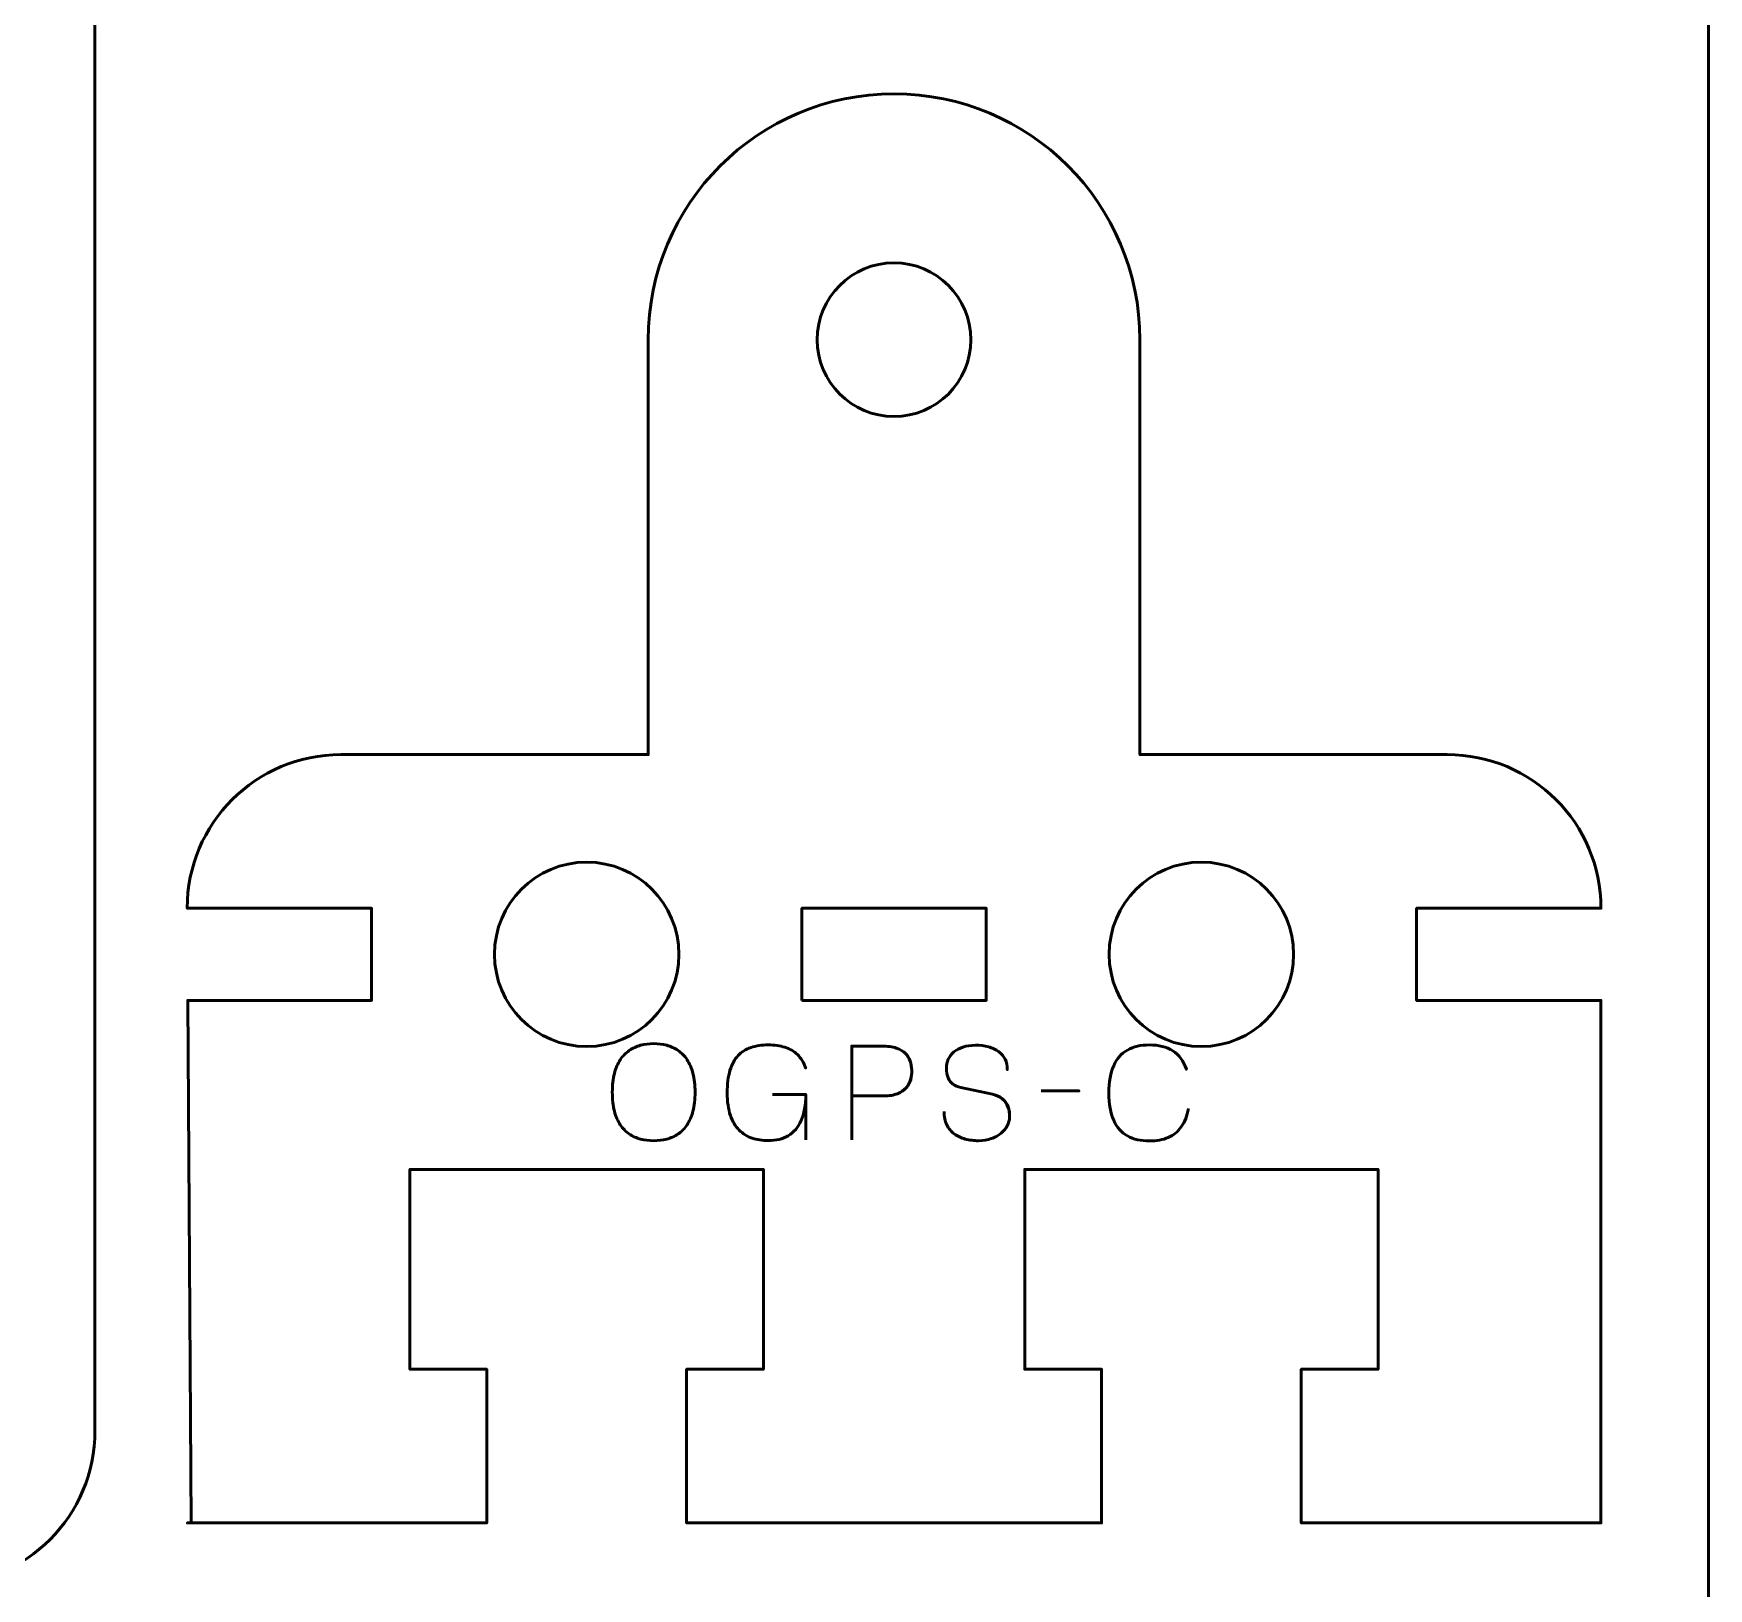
# Model space of a CAD drawing. Header units: centimetres. Extents: x -15.9 to -5, y -22.5 to -7.2.
# Drawn here: x -10.5 to -5.05, y -17.37 to -12.31 of the extents above; entities that cross this region are included whole.
import ezdxf

# ---------------------------------------------------------------- set-up
doc = ezdxf.new("R2010")
doc.units = ezdxf.units.CM
doc.header["$MEASUREMENT"] = 0
doc.layers.add('Layer 1', color=7, linetype='Continuous')

msp = doc.modelspace()

# ---------------------------------------------------------------- linework, layer by layer
at = {"layer": 'Layer 1', "color": 250, "lineweight": 53}
msp.add_lwpolyline([(-7.99998, -15.45625), (-7.39998, -15.45625), (-7.39998, -15.15625), (-7.99998, -15.15625), (-7.99998, -15.45625)], close=True, dxfattribs=at)
at = {"layer": 'Layer 1', "color": 22, "lineweight": 53}
msp.add_open_spline([(-5.55006, -22.45003), (-5.55006, -22.45003), (-15.45004, -22.45003), (-15.45004, -22.45003), (-15.45004, -22.45003), (-15.72701, -22.45003), (-15.95, -22.22694), (-15.95, -21.94994), (-15.95, -21.94994), (-15.95, -21.94994), (-15.95, -7.75007), (-15.95, -7.75007), (-15.95, -7.75007), (-15.95, -7.47293), (-15.72701, -7.24997), (-15.45004, -7.24997), (-15.45004, -7.24997), (-15.45004, -7.24997), (-5.55006, -7.24997), (-5.55006, -7.24997), (-5.55006, -7.24997), (-5.27306, -7.24997), (-5.04997, -7.47293), (-5.04997, -7.75007), (-5.04997, -7.75007), (-5.04997, -7.75007), (-5.04997, -21.94994), (-5.04997, -21.94994), (-5.04997, -21.94994), (-5.04997, -22.22694), (-5.27306, -22.45003), (-5.55006, -22.45003)], degree=3, knots=[0, 0, 0, 0, 0.125, 0.125, 0.125, 0.125, 0.25, 0.25, 0.25, 0.25, 0.375, 0.375, 0.375, 0.375, 0.5, 0.5, 0.5, 0.5, 0.625, 0.625, 0.625, 0.625, 0.75, 0.75, 0.75, 0.75, 0.875, 0.875, 0.875, 0.875, 1, 1, 1, 1], dxfattribs=at)
at = {"layer": 'Layer 1', "color": 114, "lineweight": 53}
for points, knots in [([(-15.6, -16.85617), (-15.6, -16.85617), (-15.6, -10.5562), (-15.6, -10.5562), (-15.6, -10.5562), (-15.6, -10.27923), (-15.37691, -10.05624), (-15.09991, -10.05624), (-15.09991, -10.05624), (-15.09991, -10.05624), (-10.80005, -10.05624), (-10.80005, -10.05624), (-10.80005, -10.05624), (-10.52291, -10.05624), (-10.29995, -10.27923), (-10.29995, -10.5562), (-10.29995, -10.5562), (-10.29995, -10.5562), (-10.29995, -16.85617), (-10.29995, -16.85617), (-10.29995, -16.85617), (-10.29995, -17.13317), (-10.52291, -17.35626), (-10.80005, -17.35626), (-10.80005, -17.35626), (-10.80005, -17.35626), (-15.09991, -17.35626), (-15.09991, -17.35626), (-15.09991, -17.35626), (-15.37691, -17.35626), (-15.6, -17.13317), (-15.6, -16.85617)], [0, 0, 0, 0, 0.125, 0.125, 0.125, 0.125, 0.25, 0.25, 0.25, 0.25, 0.375, 0.375, 0.375, 0.375, 0.5, 0.5, 0.5, 0.5, 0.625, 0.625, 0.625, 0.625, 0.75, 0.75, 0.75, 0.75, 0.875, 0.875, 0.875, 0.875, 1, 1, 1, 1]), ([(-8.49999, -13.30703), (-8.49999, -13.30703), (-8.5, -13.30624), (-8.5, -13.30624), (-8.5, -13.30624), (-8.5, -12.86449), (-8.14175, -12.50624), (-7.7, -12.50624), (-7.7, -12.50624), (-7.25826, -12.50624), (-6.90001, -12.86448), (-6.9, -13.30622), (-6.9, -13.30622), (-6.9, -13.30622), (-6.89999, -13.30622), (-6.89999, -13.30622), (-6.89999, -13.30622), (-6.89999, -13.30622), (-6.89999, -14.65625), (-6.89999, -14.65625), (-6.89999, -14.65625), (-6.89999, -14.65625), (-5.89998, -14.65625), (-5.89998, -14.65625), (-5.89998, -14.65625), (-5.62389, -14.65625), (-5.39998, -14.88016), (-5.39998, -15.15625), (-5.39998, -15.15625), (-5.39998, -15.15625), (-5.99998, -15.15625), (-5.99998, -15.15625), (-5.99998, -15.15625), (-5.99998, -15.15625), (-5.99998, -15.45625), (-5.99998, -15.45625), (-5.99998, -15.45625), (-5.99998, -15.45625), (-5.39998, -15.45625), (-5.39998, -15.45625), (-5.39998, -15.45625), (-5.39998, -15.45625), (-5.39998, -17.15626), (-5.39998, -17.15626), (-5.39998, -17.15626), (-5.39998, -17.15626), (-5.39998, -17.15625), (-5.39998, -17.15625), (-5.39998, -17.15625), (-5.39998, -17.15625), (-5.99998, -17.15625), (-5.99998, -17.15625), (-5.99998, -17.15625), (-5.99998, -17.15625), (-6.37498, -17.15625), (-6.37498, -17.15625), (-6.37498, -17.15625), (-6.37498, -17.15625), (-6.37498, -16.65625), (-6.37498, -16.65625), (-6.37498, -16.65625), (-6.37498, -16.65625), (-6.12498, -16.65624), (-6.12498, -16.65624), (-6.12498, -16.65624), (-6.12498, -16.65624), (-6.12498, -16.00625), (-6.12498, -16.00625), (-6.12498, -16.00625), (-6.12498, -16.00625), (-6.37498, -16.00625), (-6.37498, -16.00625), (-6.37498, -16.00625), (-6.37498, -16.00625), (-6.37498, -16.00625), (-6.37498, -16.00625), (-6.37498, -16.00625), (-6.37498, -16.00625), (-6.37498, -16.00625), (-6.37498, -16.00625), (-6.37498, -16.00625), (-6.37498, -16.00625), (-7.02498, -16.00625), (-7.02498, -16.00625), (-7.02498, -16.00625), (-7.02498, -16.00625), (-7.02498, -16.00625), (-7.02498, -16.00625), (-7.02498, -16.00625), (-7.02498, -16.00625), (-7.02498, -16.00625), (-7.02498, -16.00625), (-7.02498, -16.00625), (-7.02498, -16.00625), (-7.27498, -16.00625), (-7.27498, -16.00625), (-7.27498, -16.00625), (-7.27498, -16.00625), (-7.27498, -16.65624), (-7.27498, -16.65624), (-7.27498, -16.65624), (-7.27498, -16.65624), (-7.02498, -16.65625), (-7.02498, -16.65625), (-7.02498, -16.65625), (-7.02498, -16.65625), (-7.02498, -17.15626), (-7.02498, -17.15626), (-7.02498, -17.15626), (-7.02498, -17.15626), (-7.39998, -17.15625), (-7.39998, -17.15625), (-7.39998, -17.15625), (-7.39998, -17.15625), (-7.99998, -17.15625), (-7.99998, -17.15625), (-7.99998, -17.15625), (-7.99998, -17.15625), (-8.37498, -17.15625), (-8.37498, -17.15625), (-8.37498, -17.15625), (-8.37498, -17.15625), (-8.37498, -16.65625), (-8.37498, -16.65625), (-8.37498, -16.65625), (-8.37498, -16.65625), (-8.12498, -16.65624), (-8.12498, -16.65624), (-8.12498, -16.65624), (-8.12498, -16.65624), (-8.12498, -16.00625), (-8.12498, -16.00625), (-8.12498, -16.00625), (-8.12498, -16.00625), (-8.37498, -16.00625), (-8.37498, -16.00625), (-8.37498, -16.00625), (-8.37498, -16.00625), (-8.37498, -16.00625), (-8.37498, -16.00625), (-8.37498, -16.00625), (-8.37498, -16.00625), (-8.37498, -16.00625), (-8.37498, -16.00625), (-8.37498, -16.00625), (-8.37498, -16.00625), (-9.02498, -16.00625), (-9.02498, -16.00625), (-9.02498, -16.00625), (-9.02498, -16.00625), (-9.02498, -16.00625), (-9.02498, -16.00625), (-9.02498, -16.00625), (-9.02498, -16.00625), (-9.02498, -16.00625), (-9.02498, -16.00625), (-9.02498, -16.00625), (-9.02498, -16.00625), (-9.27498, -16.00625), (-9.27498, -16.00625), (-9.27498, -16.00625), (-9.27498, -16.00625), (-9.27498, -16.65624), (-9.27498, -16.65624), (-9.27498, -16.65624), (-9.27498, -16.65624), (-9.02498, -16.65625), (-9.02498, -16.65625), (-9.02498, -16.65625), (-9.02498, -16.65625), (-9.02498, -17.15626), (-9.02498, -17.15626), (-9.02498, -17.15626), (-9.02498, -17.15626), (-9.39998, -17.15625), (-9.39998, -17.15625), (-9.39998, -17.15625), (-9.39998, -17.15625), (-9.99998, -17.15625), (-9.99998, -17.15625), (-9.99998, -17.15625), (-9.99998, -17.15625), (-9.98748, -17.15625), (-9.98748, -17.15625), (-9.98748, -17.15625), (-9.98748, -17.15625), (-9.9981, -15.45625), (-9.9981, -15.45625), (-9.9981, -15.45625), (-9.9981, -15.45625), (-9.39998, -15.45625), (-9.39998, -15.45625), (-9.39998, -15.45625), (-9.39998, -15.45625), (-9.39998, -15.15625), (-9.39998, -15.15625), (-9.39998, -15.15625), (-9.39998, -15.15625), (-9.99998, -15.15625), (-9.99998, -15.15625), (-9.99998, -15.15625), (-9.99998, -14.88016), (-9.77607, -14.65625), (-9.49998, -14.65625), (-9.49998, -14.65625), (-9.49998, -14.65625), (-8.49999, -14.65625), (-8.49999, -14.65625), (-8.49999, -14.65625), (-8.49999, -14.65625), (-8.49999, -13.30703), (-8.49999, -13.30703)], [0, 0, 0, 0, 0.0188679, 0.0188679, 0.0188679, 0.0188679, 0.0377358, 0.0377358, 0.0377358, 0.0377358, 0.0566038, 0.0566038, 0.0566038, 0.0566038, 0.0754717, 0.0754717, 0.0754717, 0.0754717, 0.0943396, 0.0943396, 0.0943396, 0.0943396, 0.1132075, 0.1132075, 0.1132075, 0.1132075, 0.1320755, 0.1320755, 0.1320755, 0.1320755, 0.1509434, 0.1509434, 0.1509434, 0.1509434, 0.1698113, 0.1698113, 0.1698113, 0.1698113, 0.1886792, 0.1886792, 0.1886792, 0.1886792, 0.2075472, 0.2075472, 0.2075472, 0.2075472, 0.2264151, 0.2264151, 0.2264151, 0.2264151, 0.245283, 0.245283, 0.245283, 0.245283, 0.2641509, 0.2641509, 0.2641509, 0.2641509, 0.2830189, 0.2830189, 0.2830189, 0.2830189, 0.3018868, 0.3018868, 0.3018868, 0.3018868, 0.3207547, 0.3207547, 0.3207547, 0.3207547, 0.3396226, 0.3396226, 0.3396226, 0.3396226, 0.3584906, 0.3584906, 0.3584906, 0.3584906, 0.3773585, 0.3773585, 0.3773585, 0.3773585, 0.3962264, 0.3962264, 0.3962264, 0.3962264, 0.4150943, 0.4150943, 0.4150943, 0.4150943, 0.4339623, 0.4339623, 0.4339623, 0.4339623, 0.4528302, 0.4528302, 0.4528302, 0.4528302, 0.4716981, 0.4716981, 0.4716981, 0.4716981, 0.490566, 0.490566, 0.490566, 0.490566, 0.509434, 0.509434, 0.509434, 0.509434, 0.5283019, 0.5283019, 0.5283019, 0.5283019, 0.5471698, 0.5471698, 0.5471698, 0.5471698, 0.5660377, 0.5660377, 0.5660377, 0.5660377, 0.5849057, 0.5849057, 0.5849057, 0.5849057, 0.6037736, 0.6037736, 0.6037736, 0.6037736, 0.6226415, 0.6226415, 0.6226415, 0.6226415, 0.6415094, 0.6415094, 0.6415094, 0.6415094, 0.6603774, 0.6603774, 0.6603774, 0.6603774, 0.6792453, 0.6792453, 0.6792453, 0.6792453, 0.6981132, 0.6981132, 0.6981132, 0.6981132, 0.7169811, 0.7169811, 0.7169811, 0.7169811, 0.7358491, 0.7358491, 0.7358491, 0.7358491, 0.754717, 0.754717, 0.754717, 0.754717, 0.7735849, 0.7735849, 0.7735849, 0.7735849, 0.7924528, 0.7924528, 0.7924528, 0.7924528, 0.8113208, 0.8113208, 0.8113208, 0.8113208, 0.8301887, 0.8301887, 0.8301887, 0.8301887, 0.8490566, 0.8490566, 0.8490566, 0.8490566, 0.8679245, 0.8679245, 0.8679245, 0.8679245, 0.8867925, 0.8867925, 0.8867925, 0.8867925, 0.9056604, 0.9056604, 0.9056604, 0.9056604, 0.9245283, 0.9245283, 0.9245283, 0.9245283, 0.9433962, 0.9433962, 0.9433962, 0.9433962, 0.9622642, 0.9622642, 0.9622642, 0.9622642, 0.9811321, 0.9811321, 0.9811321, 0.9811321, 1, 1, 1, 1])]:
    msp.add_open_spline(points, degree=3, knots=knots, dxfattribs=at)
at = {"layer": 'Layer 1', "color": 250, "lineweight": 53}
for points in [[(-7.7, -13.55624), (-7.83805, -13.55624), (-7.95, -13.44429), (-7.95, -13.30624), (-7.95, -13.30624), (-7.95, -13.16819), (-7.83805, -13.05624), (-7.7, -13.05624), (-7.7, -13.05624), (-7.56195, -13.05624), (-7.45, -13.16819), (-7.45, -13.30624), (-7.45, -13.30624), (-7.45, -13.44429), (-7.56195, -13.55624), (-7.7, -13.55624)], [(-8.39998, -15.30625), (-8.39998, -15.47191), (-8.53432, -15.60625), (-8.69998, -15.60625), (-8.69998, -15.60625), (-8.86564, -15.60625), (-8.99998, -15.47191), (-8.99998, -15.30625), (-8.99998, -15.30625), (-8.99998, -15.14059), (-8.86564, -15.00625), (-8.69998, -15.00625), (-8.69998, -15.00625), (-8.53432, -15.00625), (-8.39998, -15.14059), (-8.39998, -15.30625)], [(-6.39998, -15.30625), (-6.39998, -15.47191), (-6.53432, -15.60625), (-6.69998, -15.60625), (-6.69998, -15.60625), (-6.86564, -15.60625), (-6.99998, -15.47191), (-6.99998, -15.30625), (-6.99998, -15.30625), (-6.99998, -15.14059), (-6.86564, -15.00625), (-6.69998, -15.00625), (-6.69998, -15.00625), (-6.53432, -15.00625), (-6.39998, -15.14059), (-6.39998, -15.30625)]]:
    msp.add_open_spline(points, degree=3, knots=[0, 0, 0, 0, 0.25, 0.25, 0.25, 0.25, 0.5, 0.5, 0.5, 0.5, 0.75, 0.75, 0.75, 0.75, 1, 1, 1, 1], dxfattribs=at)
at = {"layer": 'Layer 1', "color": 30, "lineweight": 53}
for points, knots in [([(-8.48209, -15.91267), (-8.4672, -15.91274), (-8.45309, -15.91098), (-8.43962, -15.90752), (-8.43962, -15.90752), (-8.42621, -15.90399), (-8.41394, -15.89849), (-8.40272, -15.89087), (-8.40272, -15.89087), (-8.3915, -15.88332), (-8.38176, -15.87337), (-8.37351, -15.86109), (-8.37351, -15.86109), (-8.36525, -15.84882), (-8.3589, -15.83393), (-8.35439, -15.81643), (-8.35439, -15.81643), (-8.3498, -15.79894), (-8.34754, -15.77854), (-8.34747, -15.75519), (-8.34747, -15.75519), (-8.34754, -15.73184), (-8.3498, -15.71145), (-8.35439, -15.69388), (-8.35439, -15.69388), (-8.3589, -15.67631), (-8.36525, -15.66135), (-8.37351, -15.64901), (-8.37351, -15.64901), (-8.38176, -15.63666), (-8.3915, -15.62664), (-8.40272, -15.61895), (-8.40272, -15.61895), (-8.41394, -15.61126), (-8.42621, -15.60569), (-8.43962, -15.60209), (-8.43962, -15.60209), (-8.45309, -15.59856), (-8.4672, -15.5968), (-8.48209, -15.59687), (-8.48209, -15.59687), (-8.49698, -15.5968), (-8.51109, -15.59856), (-8.52457, -15.60209), (-8.52457, -15.60209), (-8.53797, -15.60569), (-8.55025, -15.61126), (-8.56147, -15.61895), (-8.56147, -15.61895), (-8.57268, -15.62664), (-8.58242, -15.63666), (-8.59068, -15.64901), (-8.59068, -15.64901), (-8.59893, -15.66135), (-8.60528, -15.67631), (-8.6098, -15.69388), (-8.6098, -15.69388), (-8.61438, -15.71145), (-8.61664, -15.73184), (-8.61671, -15.75519), (-8.61671, -15.75519), (-8.61664, -15.77854), (-8.61438, -15.79894), (-8.6098, -15.81643), (-8.6098, -15.81643), (-8.60528, -15.83393), (-8.59893, -15.84882), (-8.59068, -15.86109), (-8.59068, -15.86109), (-8.58242, -15.87337), (-8.57268, -15.88332), (-8.56147, -15.89087), (-8.56147, -15.89087), (-8.55025, -15.89849), (-8.53797, -15.90399), (-8.52457, -15.90752), (-8.52457, -15.90752), (-8.51109, -15.91098), (-8.49698, -15.91274), (-8.48209, -15.91267)], [0, 0, 0, 0, 0.05, 0.05, 0.05, 0.05, 0.1, 0.1, 0.1, 0.1, 0.15, 0.15, 0.15, 0.15, 0.2, 0.2, 0.2, 0.2, 0.25, 0.25, 0.25, 0.25, 0.3, 0.3, 0.3, 0.3, 0.35, 0.35, 0.35, 0.35, 0.4, 0.4, 0.4, 0.4, 0.45, 0.45, 0.45, 0.45, 0.5, 0.5, 0.5, 0.5, 0.55, 0.55, 0.55, 0.55, 0.6, 0.6, 0.6, 0.6, 0.65, 0.65, 0.65, 0.65, 0.7, 0.7, 0.7, 0.7, 0.75, 0.75, 0.75, 0.75, 0.8, 0.8, 0.8, 0.8, 0.85, 0.85, 0.85, 0.85, 0.9, 0.9, 0.9, 0.9, 0.95, 0.95, 0.95, 0.95, 1, 1, 1, 1]), ([(-8.48209, -15.91267), (-8.4672, -15.91274), (-8.45309, -15.91098), (-8.43962, -15.90752), (-8.43962, -15.90752), (-8.42621, -15.90399), (-8.41394, -15.89849), (-8.40272, -15.89087), (-8.40272, -15.89087), (-8.3915, -15.88332), (-8.38176, -15.87337), (-8.37351, -15.86109), (-8.37351, -15.86109), (-8.36525, -15.84882), (-8.3589, -15.83393), (-8.35439, -15.81643), (-8.35439, -15.81643), (-8.3498, -15.79894), (-8.34754, -15.77854), (-8.34747, -15.75519), (-8.34747, -15.75519), (-8.34754, -15.73184), (-8.3498, -15.71145), (-8.35439, -15.69388), (-8.35439, -15.69388), (-8.3589, -15.67631), (-8.36525, -15.66135), (-8.37351, -15.64901), (-8.37351, -15.64901), (-8.38176, -15.63666), (-8.3915, -15.62664), (-8.40272, -15.61895), (-8.40272, -15.61895), (-8.41394, -15.61126), (-8.42621, -15.60569), (-8.43962, -15.60209), (-8.43962, -15.60209), (-8.45309, -15.59856), (-8.4672, -15.5968), (-8.48209, -15.59687), (-8.48209, -15.59687), (-8.49698, -15.5968), (-8.51109, -15.59856), (-8.52457, -15.60209), (-8.52457, -15.60209), (-8.53797, -15.60569), (-8.55025, -15.61126), (-8.56147, -15.61895), (-8.56147, -15.61895), (-8.57268, -15.62664), (-8.58242, -15.63666), (-8.59068, -15.64901), (-8.59068, -15.64901), (-8.59893, -15.66135), (-8.60528, -15.67631), (-8.6098, -15.69388), (-8.6098, -15.69388), (-8.61438, -15.71145), (-8.61664, -15.73184), (-8.61671, -15.75519), (-8.61671, -15.75519), (-8.61664, -15.77854), (-8.61438, -15.79894), (-8.6098, -15.81643), (-8.6098, -15.81643), (-8.60528, -15.83393), (-8.59893, -15.84882), (-8.59068, -15.86109), (-8.59068, -15.86109), (-8.58242, -15.87337), (-8.57268, -15.88332), (-8.56147, -15.89087), (-8.56147, -15.89087), (-8.55025, -15.89849), (-8.53797, -15.90399), (-8.52457, -15.90752), (-8.52457, -15.90752), (-8.51109, -15.91098), (-8.49698, -15.91274), (-8.48209, -15.91267)], [0, 0, 0, 0, 0.05, 0.05, 0.05, 0.05, 0.1, 0.1, 0.1, 0.1, 0.15, 0.15, 0.15, 0.15, 0.2, 0.2, 0.2, 0.2, 0.25, 0.25, 0.25, 0.25, 0.3, 0.3, 0.3, 0.3, 0.35, 0.35, 0.35, 0.35, 0.4, 0.4, 0.4, 0.4, 0.45, 0.45, 0.45, 0.45, 0.5, 0.5, 0.5, 0.5, 0.55, 0.55, 0.55, 0.55, 0.6, 0.6, 0.6, 0.6, 0.65, 0.65, 0.65, 0.65, 0.7, 0.7, 0.7, 0.7, 0.75, 0.75, 0.75, 0.75, 0.8, 0.8, 0.8, 0.8, 0.85, 0.85, 0.85, 0.85, 0.9, 0.9, 0.9, 0.9, 0.95, 0.95, 0.95, 0.95, 1, 1, 1, 1]), ([(-8.09601, -15.76196), (-8.09601, -15.76196), (-7.98722, -15.76196), (-7.98722, -15.76196), (-7.98722, -15.76196), (-7.98736, -15.79661), (-7.9923, -15.82504), (-8.00218, -15.84719), (-8.00218, -15.84719), (-8.01205, -15.86942), (-8.02602, -15.88579), (-8.04423, -15.89644), (-8.04423, -15.89644), (-8.06243, -15.90703), (-8.08402, -15.91232), (-8.10914, -15.91225), (-8.10914, -15.91225), (-8.12798, -15.91232), (-8.14547, -15.90971), (-8.16163, -15.90427), (-8.16163, -15.90427), (-8.17779, -15.89891), (-8.19197, -15.89016), (-8.20411, -15.8781), (-8.20411, -15.8781), (-8.21624, -15.86603), (-8.22577, -15.85009), (-8.23254, -15.83026), (-8.23254, -15.83026), (-8.23931, -15.81044), (-8.24277, -15.78609), (-8.24291, -15.75731), (-8.24291, -15.75731), (-8.24284, -15.72838), (-8.23981, -15.70397), (-8.23381, -15.68393), (-8.23381, -15.68393), (-8.22774, -15.66396), (-8.21899, -15.64788), (-8.20742, -15.63567), (-8.20742, -15.63567), (-8.19592, -15.62354), (-8.18188, -15.61472), (-8.16537, -15.60921), (-8.16537, -15.60921), (-8.14886, -15.60371), (-8.13016, -15.60103), (-8.10914, -15.6011), (-8.10914, -15.6011), (-8.08917, -15.60103), (-8.07125, -15.6035), (-8.0553, -15.60851), (-8.0553, -15.60851), (-8.03936, -15.61352), (-8.02567, -15.62156), (-8.01424, -15.63264), (-8.01424, -15.63264), (-8.00274, -15.64371), (-7.99378, -15.65832), (-7.98722, -15.67645), (-7.98722, -15.67645), (-7.99378, -15.65832), (-8.00274, -15.64371), (-8.01424, -15.63264), (-8.01424, -15.63264), (-8.02567, -15.62156), (-8.03936, -15.61352), (-8.0553, -15.60851), (-8.0553, -15.60851), (-8.07125, -15.6035), (-8.08917, -15.60103), (-8.10914, -15.6011), (-8.10914, -15.6011), (-8.13016, -15.60103), (-8.14886, -15.60371), (-8.16537, -15.60921), (-8.16537, -15.60921), (-8.18188, -15.61472), (-8.19592, -15.62354), (-8.20742, -15.63567), (-8.20742, -15.63567), (-8.21899, -15.64788), (-8.22774, -15.66396), (-8.23381, -15.68393), (-8.23381, -15.68393), (-8.23981, -15.70397), (-8.24284, -15.72838), (-8.24291, -15.75731), (-8.24291, -15.75731), (-8.24277, -15.78609), (-8.23931, -15.81044), (-8.23254, -15.83026), (-8.23254, -15.83026), (-8.22577, -15.85009), (-8.21624, -15.86603), (-8.20411, -15.8781), (-8.20411, -15.8781), (-8.19197, -15.89016), (-8.17779, -15.89891), (-8.16163, -15.90427), (-8.16163, -15.90427), (-8.14547, -15.90971), (-8.12798, -15.91232), (-8.10914, -15.91225), (-8.10914, -15.91225), (-8.08402, -15.91232), (-8.06243, -15.90703), (-8.04423, -15.89644), (-8.04423, -15.89644), (-8.02602, -15.88579), (-8.01205, -15.86942), (-8.00218, -15.84719), (-8.00218, -15.84719), (-7.9923, -15.82504), (-7.98736, -15.79661), (-7.98722, -15.76196), (-7.98722, -15.76196), (-7.98722, -15.76196), (-8.09601, -15.76196), (-8.09601, -15.76196)], [0, 0, 0, 0, 0.0333333, 0.0333333, 0.0333333, 0.0333333, 0.0666667, 0.0666667, 0.0666667, 0.0666667, 0.1, 0.1, 0.1, 0.1, 0.1333333, 0.1333333, 0.1333333, 0.1333333, 0.1666667, 0.1666667, 0.1666667, 0.1666667, 0.2, 0.2, 0.2, 0.2, 0.2333333, 0.2333333, 0.2333333, 0.2333333, 0.2666667, 0.2666667, 0.2666667, 0.2666667, 0.3, 0.3, 0.3, 0.3, 0.3333333, 0.3333333, 0.3333333, 0.3333333, 0.3666667, 0.3666667, 0.3666667, 0.3666667, 0.4, 0.4, 0.4, 0.4, 0.4333333, 0.4333333, 0.4333333, 0.4333333, 0.4666667, 0.4666667, 0.4666667, 0.4666667, 0.5, 0.5, 0.5, 0.5, 0.5333333, 0.5333333, 0.5333333, 0.5333333, 0.5666667, 0.5666667, 0.5666667, 0.5666667, 0.6, 0.6, 0.6, 0.6, 0.6333333, 0.6333333, 0.6333333, 0.6333333, 0.6666667, 0.6666667, 0.6666667, 0.6666667, 0.7, 0.7, 0.7, 0.7, 0.7333333, 0.7333333, 0.7333333, 0.7333333, 0.7666667, 0.7666667, 0.7666667, 0.7666667, 0.8, 0.8, 0.8, 0.8, 0.8333333, 0.8333333, 0.8333333, 0.8333333, 0.8666667, 0.8666667, 0.8666667, 0.8666667, 0.9, 0.9, 0.9, 0.9, 0.9333333, 0.9333333, 0.9333333, 0.9333333, 0.9666667, 0.9666667, 0.9666667, 0.9666667, 1, 1, 1, 1]), ([(-7.83778, -15.91013), (-7.83778, -15.91013), (-7.83778, -15.60491), (-7.83778, -15.60491), (-7.83778, -15.60491), (-7.83778, -15.60491), (-7.74041, -15.60491), (-7.74041, -15.60491), (-7.74041, -15.60491), (-7.72094, -15.60498), (-7.70493, -15.60717), (-7.6923, -15.6114), (-7.6923, -15.6114), (-7.67974, -15.61556), (-7.66986, -15.62135), (-7.66273, -15.62869), (-7.66273, -15.62869), (-7.65561, -15.63595), (-7.65053, -15.64428), (-7.64742, -15.65366), (-7.64742, -15.65366), (-7.64439, -15.66305), (-7.64263, -15.67285), (-7.6422, -15.68323), (-7.6422, -15.68323), (-7.64171, -15.6936), (-7.64291, -15.70376), (-7.64573, -15.71363), (-7.64573, -15.71363), (-7.64862, -15.72351), (-7.65349, -15.73247), (-7.66048, -15.74052), (-7.66048, -15.74052), (-7.66739, -15.74856), (-7.67677, -15.75498), (-7.68856, -15.75971), (-7.68856, -15.75971), (-7.70034, -15.7645), (-7.71494, -15.7669), (-7.73237, -15.76704), (-7.73237, -15.76704), (-7.73237, -15.76704), (-7.83778, -15.76704), (-7.83778, -15.76704), (-7.83778, -15.76704), (-7.83778, -15.76704), (-7.73237, -15.76704), (-7.73237, -15.76704), (-7.73237, -15.76704), (-7.7153, -15.7669), (-7.70083, -15.7645), (-7.68912, -15.75971), (-7.68912, -15.75971), (-7.67734, -15.75498), (-7.66795, -15.74856), (-7.6609, -15.74052), (-7.6609, -15.74052), (-7.65391, -15.73247), (-7.6489, -15.72351), (-7.64594, -15.71363), (-7.64594, -15.71363), (-7.64298, -15.70376), (-7.64171, -15.6936), (-7.6422, -15.68323), (-7.6422, -15.68323), (-7.64263, -15.67285), (-7.64439, -15.66305), (-7.64756, -15.65366), (-7.64756, -15.65366), (-7.65067, -15.64428), (-7.65589, -15.63595), (-7.66302, -15.62869), (-7.66302, -15.62869), (-7.67021, -15.62135), (-7.68009, -15.61556), (-7.69265, -15.6114), (-7.69265, -15.6114), (-7.70528, -15.60717), (-7.72115, -15.60498), (-7.74041, -15.60491), (-7.74041, -15.60491), (-7.74041, -15.60491), (-7.83778, -15.60491), (-7.83778, -15.60491), (-7.83778, -15.60491), (-7.83778, -15.60491), (-7.83778, -15.91013), (-7.83778, -15.91013)], [0, 0, 0, 0, 0.0454545, 0.0454545, 0.0454545, 0.0454545, 0.0909091, 0.0909091, 0.0909091, 0.0909091, 0.1363636, 0.1363636, 0.1363636, 0.1363636, 0.1818182, 0.1818182, 0.1818182, 0.1818182, 0.2272727, 0.2272727, 0.2272727, 0.2272727, 0.2727273, 0.2727273, 0.2727273, 0.2727273, 0.3181818, 0.3181818, 0.3181818, 0.3181818, 0.3636364, 0.3636364, 0.3636364, 0.3636364, 0.4090909, 0.4090909, 0.4090909, 0.4090909, 0.4545455, 0.4545455, 0.4545455, 0.4545455, 0.5, 0.5, 0.5, 0.5, 0.5454545, 0.5454545, 0.5454545, 0.5454545, 0.5909091, 0.5909091, 0.5909091, 0.5909091, 0.6363636, 0.6363636, 0.6363636, 0.6363636, 0.6818182, 0.6818182, 0.6818182, 0.6818182, 0.7272727, 0.7272727, 0.7272727, 0.7272727, 0.7727273, 0.7727273, 0.7727273, 0.7727273, 0.8181818, 0.8181818, 0.8181818, 0.8181818, 0.8636364, 0.8636364, 0.8636364, 0.8636364, 0.9090909, 0.9090909, 0.9090909, 0.9090909, 0.9545455, 0.9545455, 0.9545455, 0.9545455, 1, 1, 1, 1]), ([(-7.53722, -15.81784), (-7.53708, -15.83471), (-7.53412, -15.84917), (-7.52819, -15.86124), (-7.52819, -15.86124), (-7.52233, -15.87323), (-7.51415, -15.88304), (-7.50385, -15.89066), (-7.50385, -15.89066), (-7.49348, -15.89821), (-7.48155, -15.90378), (-7.46808, -15.90738), (-7.46808, -15.90738), (-7.45467, -15.91091), (-7.44028, -15.91267), (-7.42504, -15.91267), (-7.42504, -15.91267), (-7.40966, -15.9126), (-7.39583, -15.91034), (-7.38348, -15.90604), (-7.38348, -15.90604), (-7.3712, -15.90173), (-7.36069, -15.89595), (-7.35187, -15.88868), (-7.35187, -15.88868), (-7.34312, -15.88141), (-7.33635, -15.8733), (-7.33155, -15.86427), (-7.33155, -15.86427), (-7.32675, -15.85524), (-7.32421, -15.846), (-7.32386, -15.83647), (-7.32386, -15.83647), (-7.32344, -15.82398), (-7.32527, -15.81255), (-7.32929, -15.80225), (-7.32929, -15.80225), (-7.33332, -15.79195), (-7.33953, -15.78334), (-7.34792, -15.77629), (-7.34792, -15.77629), (-7.35625, -15.76923), (-7.36676, -15.76429), (-7.37932, -15.76154), (-7.37932, -15.76154), (-7.37932, -15.76154), (-7.48303, -15.7391), (-7.48303, -15.7391), (-7.48303, -15.7391), (-7.49277, -15.73706), (-7.50117, -15.7336), (-7.50808, -15.7288), (-7.50808, -15.7288), (-7.515, -15.72394), (-7.52036, -15.71723), (-7.52403, -15.70862), (-7.52403, -15.70862), (-7.5277, -15.70009), (-7.5296, -15.68922), (-7.5296, -15.67603), (-7.5296, -15.67603), (-7.5296, -15.66601), (-7.52755, -15.65656), (-7.52339, -15.64767), (-7.52339, -15.64767), (-7.5193, -15.63878), (-7.51323, -15.63094), (-7.50526, -15.62403), (-7.50526, -15.62403), (-7.49729, -15.61719), (-7.48741, -15.61182), (-7.4757, -15.60794), (-7.4757, -15.60794), (-7.46391, -15.60399), (-7.45044, -15.60202), (-7.4352, -15.60195), (-7.4352, -15.60195), (-7.41989, -15.60195), (-7.40585, -15.60371), (-7.39301, -15.60724), (-7.39301, -15.60724), (-7.38024, -15.61077), (-7.36916, -15.61585), (-7.35985, -15.62262), (-7.35985, -15.62262), (-7.35053, -15.62939), (-7.34334, -15.63772), (-7.3384, -15.64745), (-7.3384, -15.64745), (-7.33346, -15.65726), (-7.33113, -15.66848), (-7.33148, -15.68111), (-7.33148, -15.68111), (-7.33113, -15.66848), (-7.33346, -15.65726), (-7.3384, -15.64745), (-7.3384, -15.64745), (-7.34334, -15.63772), (-7.35053, -15.62939), (-7.35985, -15.62262), (-7.35985, -15.62262), (-7.36916, -15.61585), (-7.38024, -15.61077), (-7.39301, -15.60724), (-7.39301, -15.60724), (-7.40585, -15.60371), (-7.41989, -15.60195), (-7.4352, -15.60195), (-7.4352, -15.60195), (-7.45044, -15.60202), (-7.46391, -15.60399), (-7.4757, -15.60794), (-7.4757, -15.60794), (-7.48741, -15.61182), (-7.49729, -15.61719), (-7.50526, -15.62403), (-7.50526, -15.62403), (-7.51323, -15.63094), (-7.5193, -15.63878), (-7.52339, -15.64767), (-7.52339, -15.64767), (-7.52755, -15.65656), (-7.5296, -15.66601), (-7.5296, -15.67603), (-7.5296, -15.67603), (-7.5296, -15.68922), (-7.52777, -15.70009), (-7.52424, -15.70855), (-7.52424, -15.70855), (-7.52064, -15.71709), (-7.51535, -15.72372), (-7.50843, -15.72859), (-7.50843, -15.72859), (-7.50152, -15.73339), (-7.49305, -15.73692), (-7.48303, -15.7391), (-7.48303, -15.7391), (-7.48303, -15.7391), (-7.37932, -15.76154), (-7.37932, -15.76154), (-7.37932, -15.76154), (-7.36648, -15.76429), (-7.35589, -15.76923), (-7.34757, -15.77629), (-7.34757, -15.77629), (-7.33917, -15.78334), (-7.33303, -15.79195), (-7.32908, -15.80225), (-7.32908, -15.80225), (-7.3252, -15.81255), (-7.32344, -15.82398), (-7.32386, -15.83647), (-7.32386, -15.83647), (-7.32421, -15.846), (-7.32675, -15.85524), (-7.33155, -15.86427), (-7.33155, -15.86427), (-7.33635, -15.8733), (-7.34312, -15.88141), (-7.35187, -15.88868), (-7.35187, -15.88868), (-7.36069, -15.89595), (-7.3712, -15.90173), (-7.38348, -15.90604), (-7.38348, -15.90604), (-7.39583, -15.91034), (-7.40966, -15.9126), (-7.42504, -15.91267), (-7.42504, -15.91267), (-7.44028, -15.91267), (-7.45467, -15.91091), (-7.46808, -15.90738), (-7.46808, -15.90738), (-7.48155, -15.90378), (-7.49348, -15.89821), (-7.50385, -15.89066), (-7.50385, -15.89066), (-7.51415, -15.88304), (-7.52233, -15.87323), (-7.52819, -15.86124), (-7.52819, -15.86124), (-7.53412, -15.84917), (-7.53708, -15.83471), (-7.53722, -15.81784)], [0, 0, 0, 0, 0.0217391, 0.0217391, 0.0217391, 0.0217391, 0.0434783, 0.0434783, 0.0434783, 0.0434783, 0.0652174, 0.0652174, 0.0652174, 0.0652174, 0.0869565, 0.0869565, 0.0869565, 0.0869565, 0.1086957, 0.1086957, 0.1086957, 0.1086957, 0.1304348, 0.1304348, 0.1304348, 0.1304348, 0.1521739, 0.1521739, 0.1521739, 0.1521739, 0.173913, 0.173913, 0.173913, 0.173913, 0.1956522, 0.1956522, 0.1956522, 0.1956522, 0.2173913, 0.2173913, 0.2173913, 0.2173913, 0.2391304, 0.2391304, 0.2391304, 0.2391304, 0.2608696, 0.2608696, 0.2608696, 0.2608696, 0.2826087, 0.2826087, 0.2826087, 0.2826087, 0.3043478, 0.3043478, 0.3043478, 0.3043478, 0.326087, 0.326087, 0.326087, 0.326087, 0.3478261, 0.3478261, 0.3478261, 0.3478261, 0.3695652, 0.3695652, 0.3695652, 0.3695652, 0.3913043, 0.3913043, 0.3913043, 0.3913043, 0.4130435, 0.4130435, 0.4130435, 0.4130435, 0.4347826, 0.4347826, 0.4347826, 0.4347826, 0.4565217, 0.4565217, 0.4565217, 0.4565217, 0.4782609, 0.4782609, 0.4782609, 0.4782609, 0.5, 0.5, 0.5, 0.5, 0.5217391, 0.5217391, 0.5217391, 0.5217391, 0.5434783, 0.5434783, 0.5434783, 0.5434783, 0.5652174, 0.5652174, 0.5652174, 0.5652174, 0.5869565, 0.5869565, 0.5869565, 0.5869565, 0.6086957, 0.6086957, 0.6086957, 0.6086957, 0.6304348, 0.6304348, 0.6304348, 0.6304348, 0.6521739, 0.6521739, 0.6521739, 0.6521739, 0.673913, 0.673913, 0.673913, 0.673913, 0.6956522, 0.6956522, 0.6956522, 0.6956522, 0.7173913, 0.7173913, 0.7173913, 0.7173913, 0.7391304, 0.7391304, 0.7391304, 0.7391304, 0.7608696, 0.7608696, 0.7608696, 0.7608696, 0.7826087, 0.7826087, 0.7826087, 0.7826087, 0.8043478, 0.8043478, 0.8043478, 0.8043478, 0.826087, 0.826087, 0.826087, 0.826087, 0.8478261, 0.8478261, 0.8478261, 0.8478261, 0.8695652, 0.8695652, 0.8695652, 0.8695652, 0.8913043, 0.8913043, 0.8913043, 0.8913043, 0.9130435, 0.9130435, 0.9130435, 0.9130435, 0.9347826, 0.9347826, 0.9347826, 0.9347826, 0.9565217, 0.9565217, 0.9565217, 0.9565217, 0.9782609, 0.9782609, 0.9782609, 0.9782609, 1, 1, 1, 1]), ([(-6.74178, -15.80768), (-6.7463, -15.83188), (-6.7542, -15.85185), (-6.76528, -15.86751), (-6.76528, -15.86751), (-6.77642, -15.88311), (-6.79068, -15.89468), (-6.80803, -15.90223), (-6.80803, -15.90223), (-6.82532, -15.90978), (-6.84564, -15.91359), (-6.86878, -15.91352), (-6.86878, -15.91352), (-6.89693, -15.91359), (-6.92085, -15.90815), (-6.94047, -15.89708), (-6.94047, -15.89708), (-6.96008, -15.88607), (-6.97504, -15.86907), (-6.98534, -15.846), (-6.98534, -15.846), (-6.99564, -15.82292), (-7.00079, -15.79336), (-7.00086, -15.75731), (-7.00086, -15.75731), (-7.00079, -15.7214), (-6.99564, -15.6919), (-6.98534, -15.66883), (-6.98534, -15.66883), (-6.97504, -15.64576), (-6.96008, -15.62869), (-6.94047, -15.61761), (-6.94047, -15.61761), (-6.92085, -15.60653), (-6.89693, -15.60103), (-6.86878, -15.6011), (-6.86878, -15.6011), (-6.83865, -15.60103), (-6.8134, -15.60745), (-6.79308, -15.62036), (-6.79308, -15.62036), (-6.77283, -15.63327), (-6.75794, -15.65324), (-6.74856, -15.68026), (-6.74856, -15.68026), (-6.75794, -15.65324), (-6.77283, -15.63327), (-6.79308, -15.62036), (-6.79308, -15.62036), (-6.8134, -15.60745), (-6.83865, -15.60103), (-6.86878, -15.6011), (-6.86878, -15.6011), (-6.89693, -15.60103), (-6.92085, -15.60653), (-6.94047, -15.61761), (-6.94047, -15.61761), (-6.96008, -15.62869), (-6.97504, -15.64576), (-6.98534, -15.66883), (-6.98534, -15.66883), (-6.99564, -15.6919), (-7.00079, -15.7214), (-7.00086, -15.75731), (-7.00086, -15.75731), (-7.00079, -15.79336), (-6.99564, -15.82292), (-6.98534, -15.846), (-6.98534, -15.846), (-6.97504, -15.86907), (-6.96008, -15.88607), (-6.94047, -15.89708), (-6.94047, -15.89708), (-6.92085, -15.90815), (-6.89693, -15.91359), (-6.86878, -15.91352), (-6.86878, -15.91352), (-6.84564, -15.91359), (-6.82532, -15.90978), (-6.80803, -15.90223), (-6.80803, -15.90223), (-6.79068, -15.89468), (-6.77642, -15.88311), (-6.76528, -15.86751), (-6.76528, -15.86751), (-6.7542, -15.85185), (-6.7463, -15.83188), (-6.74178, -15.80768)], [0, 0, 0, 0, 0.0454545, 0.0454545, 0.0454545, 0.0454545, 0.0909091, 0.0909091, 0.0909091, 0.0909091, 0.1363636, 0.1363636, 0.1363636, 0.1363636, 0.1818182, 0.1818182, 0.1818182, 0.1818182, 0.2272727, 0.2272727, 0.2272727, 0.2272727, 0.2727273, 0.2727273, 0.2727273, 0.2727273, 0.3181818, 0.3181818, 0.3181818, 0.3181818, 0.3636364, 0.3636364, 0.3636364, 0.3636364, 0.4090909, 0.4090909, 0.4090909, 0.4090909, 0.4545455, 0.4545455, 0.4545455, 0.4545455, 0.5, 0.5, 0.5, 0.5, 0.5454545, 0.5454545, 0.5454545, 0.5454545, 0.5909091, 0.5909091, 0.5909091, 0.5909091, 0.6363636, 0.6363636, 0.6363636, 0.6363636, 0.6818182, 0.6818182, 0.6818182, 0.6818182, 0.7272727, 0.7272727, 0.7272727, 0.7272727, 0.7727273, 0.7727273, 0.7727273, 0.7727273, 0.8181818, 0.8181818, 0.8181818, 0.8181818, 0.8636364, 0.8636364, 0.8636364, 0.8636364, 0.9090909, 0.9090909, 0.9090909, 0.9090909, 0.9545455, 0.9545455, 0.9545455, 0.9545455, 1, 1, 1, 1]), ([(-7.22099, -15.75053), (-7.22099, -15.75053), (-7.0978, -15.75053), (-7.0978, -15.75053), (-7.0978, -15.75053), (-7.0978, -15.75053), (-7.22099, -15.75053), (-7.22099, -15.75053)], [0, 0, 0, 0, 0.5, 0.5, 0.5, 0.5, 1, 1, 1, 1]), ([(-7.98722, -15.91013), (-7.98722, -15.91013), (-7.98722, -15.76196), (-7.98722, -15.76196), (-7.98722, -15.76196), (-7.98722, -15.76196), (-7.98722, -15.91013), (-7.98722, -15.91013)], [0, 0, 0, 0, 0.5, 0.5, 0.5, 0.5, 1, 1, 1, 1])]:
    msp.add_open_spline(points, degree=3, knots=knots, dxfattribs=at)

doc.saveas('drawing.dxf')
